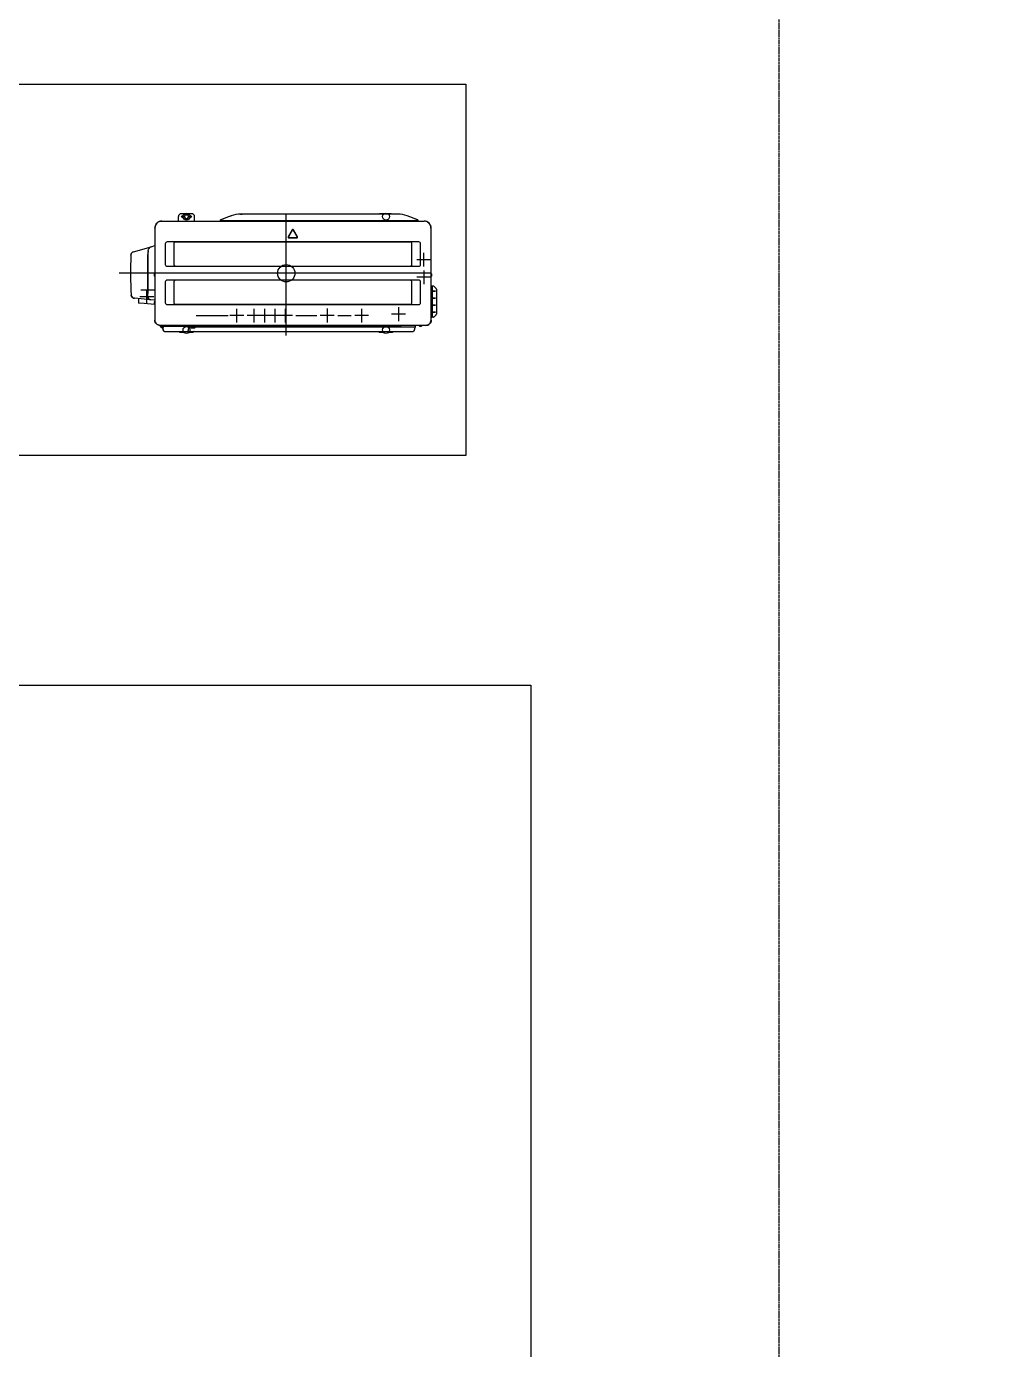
# Model space of a CAD drawing. Header units: millimetres. Extents: x 0 to 126150, y 0 to 89100.
# Drawn here: x 34408 to 37162, y 20444 to 24251 of the extents above; entities that cross this region are included whole.
import ezdxf

# ---------------------------------------------------------------- set-up
doc = ezdxf.new("R2010")
doc.units = ezdxf.units.MM
doc.header["$LTSCALE"] = 0.2
doc.linetypes.add('CENTER', pattern=[50.8, 31.75, -6.35, 6.35, -6.35])
doc.layers.add('A_建築', color=8, linetype='Continuous')
doc.layers.add('A_通芯', color=8, linetype='CENTER', plot=False)

msp = doc.modelspace()

# ---------------------------------------------------------------- linework, layer by layer
at = {"layer": 'A_建築', "lineweight": -3}
for points in [[(79743.54, 44564.81), (79743.54, 17384.81), (31903.54, 17384.81), (31903.54, 22356.25), (35858.54, 22356.25), (35858.54, 17334.81)], [(34797.08, 23691.2), (35551.54, 23691.2)], [(34852.88, 23712.15), (34851.43, 23712.03), (34850.02, 23711.67), (34848.71, 23711.08), (34847.52, 23710.28), (34846.49, 23709.29), (34845.65, 23708.15), (34845.04, 23706.89), (34844.66, 23705.54), (34844.54, 23704.15)], [(34844.54, 23691.2), (34844.54, 23704.15)], [(34883.19, 23712.15), (34852.88, 23712.15)], [(34864.72, 23709.15), (34871.35, 23709.15)], [(34891.53, 23704.15), (34891.4, 23705.54), (34891.03, 23706.89), (34890.41, 23708.15), (34889.58, 23709.29), (34888.55, 23710.28), (34887.36, 23711.08), (34886.04, 23711.67), (34884.64, 23712.03), (34883.19, 23712.15)], [(34891.53, 23691.2), (34891.53, 23704.15)], [(34968.94, 23696.17), (34966.14, 23695.15), (34966.08, 23691.2)], [(34966.14, 23691.2), (34966.12, 23692.65), (34966.11, 23693.15), (34966.14, 23694.81)], [(34966.11, 23693.15), (35534.04, 23693.15), (35534.03, 23692.65), (35534.01, 23691.2)], [(34996.02, 23706.03), (34996.85, 23706.33), (34968.94, 23696.17), (34966.47, 23695.27)], [(35246.11, 23692.15), (34966.62, 23692.15)], [(34968.09, 23692.15), (34968.08, 23691.15)], [(34971.64, 23697.15), (34977.11, 23699.15)], [(34972.02, 23691.2), (34972.02, 23691.46), (34972, 23692.15)], [(34972.96, 23692.15), (34972.96, 23691.46), (34972.95, 23691.2)], [(34976.66, 23691.2), (34976.66, 23691.46), (34976.66, 23692.15)], [(34977.56, 23692.15), (34977.55, 23691.46), (34977.55, 23691.2)], [(34981.27, 23691.2), (34981.26, 23691.46), (34981.26, 23692.15)], [(34982.21, 23692.15), (34982.2, 23691.46), (34982.2, 23691.2)], [(35008.61, 23692.15), (35008.61, 23691.2)], [(35012.6, 23691.2), (35012.6, 23692.15)], [(35475.95, 23711.15), (35024.2, 23711.15)], [(35030.1, 23692.15), (35029.16, 23691.2)], [(35067.05, 23691.2), (35066.1, 23692.15)], [(35111.99, 23691.2), (35111.94, 23692.15)], [(35115.41, 23691.2), (35115.39, 23692.15)], [(35115.78, 23691.2), (35115.79, 23692.15)], [(35121.9, 23691.2), (35121.89, 23692.15)], [(35122.28, 23691.2), (35122.29, 23692.15)], [(35128.39, 23692.15), (35128.4, 23691.2)], [(35128.79, 23692.15), (35128.78, 23691.2)], [(35132.25, 23692.15), (35132.2, 23691.2)], [(35155.03, 23361.65), (35155.03, 23711.65)], [(35197.49, 23692.16), (35196.68, 23692.16)], [(35227.48, 23692.16), (35226.68, 23692.16)], [(35533.53, 23692.15), (35254.04, 23692.15)], [(35257.48, 23692.16), (35256.68, 23692.16)], [(35287.47, 23692.16), (35286.67, 23692.16)], [(35317.47, 23692.16), (35316.67, 23692.16)], [(35347.46, 23692.16), (35346.66, 23692.16)], [(35377.46, 23692.16), (35376.66, 23692.16)], [(35426.4, 23712.15), (35424.95, 23712.03), (35423.54, 23711.67), (35422.39, 23711.17)], [(35456.71, 23712.15), (35426.4, 23712.15)], [(35494.45, 23692.16), (35493.65, 23692.16)], [(35533.68, 23695.27), (35531.21, 23696.17), (35503.3, 23706.33)], [(35517.96, 23691.2), (35517.95, 23691.46), (35517.94, 23692.15)], [(35518.89, 23692.15), (35518.89, 23691.46), (35518.88, 23691.2)], [(35522.04, 23699.51), (35528.51, 23697.15)], [(35522.6, 23691.2), (35522.59, 23691.46), (35522.59, 23692.15)], [(35523.49, 23692.15), (35523.49, 23691.46), (35523.48, 23691.2)], [(35527.2, 23691.2), (35527.2, 23691.46), (35527.19, 23692.15)], [(35528.14, 23692.15), (35528.13, 23691.46), (35528.13, 23691.2)], [(35532.07, 23691.15), (35532.06, 23692.15)], [(35534.01, 23694.81), (35534.04, 23693.15)], [(34777.03, 23671.16), (34777.03, 23406.19)], [(35172.35, 23666.21), (35160.82, 23646.23)], [(35172.78, 23665.96), (35161.25, 23645.98)], [(35162.55, 23643.73), (35185.62, 23643.73)], [(35186.92, 23645.98), (35175.38, 23665.96)], [(35187.35, 23646.23), (35175.82, 23666.21)], [(35571.58, 23671.16), (35571.58, 23406.19)], [(35571.58, 23643.86), (35572.04, 23643.86)], [(35572.04, 23406.19), (35572.04, 23671.16)], [(34715.26, 23602.66), (34765.97, 23617.33), (34777.03, 23620.51)], [(34758.05, 23606.29), (34759.11, 23610.44)], [(34807.03, 23626.21), (34807.03, 23566.22)], [(35536.59, 23631.21), (34812.03, 23631.21)], [(34831.58, 23625.71), (34831.58, 23566.72)], [(35511.59, 23630.71), (34836.58, 23630.71)], [(35162.55, 23643.23), (35185.62, 23643.23)], [(35516.59, 23566.72), (35516.59, 23625.71)], [(35541.59, 23566.22), (35541.59, 23626.21)], [(35572.04, 23643.16), (35571.58, 23643.16)], [(35571.58, 23642.66), (35572.04, 23642.66)], [(35571.58, 23642.06), (35572.04, 23642.06)], [(34756.09, 23588.67), (34756.09, 23474.73), (34756.1, 23474.23)], [(34756.39, 23588.67), (34756.39, 23482.87)], [(35571.03, 23580.15), (35531.03, 23580.15)], [(35551.04, 23560.15), (35551.04, 23600.15)], [(35572.54, 23541.15), (34674.53, 23541.15)], [(34812.03, 23561.22), (35536.59, 23561.22)], [(34836.58, 23561.72), (35511.59, 23561.72)], [(35571.03, 23529.4), (35531.03, 23529.4)], [(35551.04, 23549.4), (35551.04, 23509.4)], [(34777.03, 23492.15), (34737.03, 23492.15)], [(34754.03, 23453.15), (34754.03, 23493.15)], [(34757.03, 23468.4), (34757.03, 23515.9)], [(34807.03, 23516.22), (34807.03, 23456.23)], [(35536.59, 23521.23), (34812.03, 23521.23)], [(34831.58, 23515.73), (34831.58, 23456.73)], [(35511.59, 23520.73), (34836.58, 23520.73)], [(35516.59, 23456.73), (35516.59, 23515.73)], [(35541.59, 23456.23), (35541.59, 23516.22)], [(35578.67, 23503.98), (35572.04, 23503.98)], [(35575.03, 23502.98), (35575.03, 23490.17)], [(35580.93, 23502.95), (35586.29, 23496.83)], [(35587.03, 23494.85), (35587.03, 23423.62)], [(34777.03, 23463.73), (34765.21, 23464.77), (34717.98, 23468.94)], [(34729.59, 23467.88), (34729.59, 23455.53)], [(34775.58, 23451.24), (34746.02, 23453.82), (34729.87, 23455.24)], [(34774.03, 23473.15), (34734.03, 23473.15)], [(34777.03, 23451.21), (34775.58, 23451.24), (34746.2, 23453.81)], [(34776.59, 23462.39), (34776.59, 23451.98)], [(35575.03, 23490.48), (35584.07, 23490.48)], [(35575.03, 23488.79), (35575.03, 23470.17)], [(35584.07, 23488.48), (35575.03, 23488.48)], [(35575.03, 23470.48), (35584.07, 23470.48)], [(35575.03, 23468.79), (35575.03, 23450.17)], [(35584.07, 23468.48), (35575.03, 23468.48)], [(34812.03, 23451.23), (35536.59, 23451.23)], [(34836.58, 23451.73), (35511.59, 23451.73)], [(34895.44, 23419.15), (34987.5, 23419.15)], [(35033.03, 23419.15), (34993.03, 23419.15)], [(35013.04, 23399.15), (35013.04, 23439.15)], [(35173.03, 23419.15), (35043.03, 23419.15)], [(35063.04, 23399.15), (35063.04, 23439.15)], [(35093.03, 23399.15), (35093.03, 23439.15)], [(35123.03, 23399.15), (35123.03, 23439.15)], [(35153.04, 23399.15), (35153.04, 23439.15)], [(35183.03, 23419.15), (35243.03, 23419.15)], [(35293.03, 23419.15), (35253.03, 23419.15)], [(35273.04, 23439.86), (35273.04, 23399.15)], [(35303.03, 23419.15), (35342.04, 23419.15)], [(35392.04, 23419.15), (35352.03, 23419.15)], [(35372.03, 23439.15), (35372.03, 23399.15)], [(35498.03, 23423.15), (35458.03, 23423.15)], [(35478.04, 23443.15), (35478.04, 23403.15)], [(35575.03, 23450.49), (35584.07, 23450.49)], [(35575.03, 23448.8), (35575.03, 23430.18)], [(35584.07, 23448.48), (35575.03, 23448.48)], [(35575.03, 23430.48), (35584.07, 23430.48)], [(35575.03, 23428.8), (35575.03, 23415.49)], [(35584.07, 23428.49), (35575.03, 23428.49)], [(35586.29, 23421.64), (35580.93, 23415.52)], [(35556.54, 23391.14), (34792.08, 23391.14)], [(34792.58, 23389.59), (34855.85, 23389.59), (34855.99, 23391.14)], [(34792.59, 23390.21), (34792.58, 23389.59), (34792.68, 23388.51)], [(34870.76, 23387.59), (34793.16, 23387.59)], [(34797.83, 23387.59), (34801.44, 23375.72), (34798.54, 23385.27), (34798.48, 23385.48)], [(34873.82, 23391.14), (34873.75, 23390.33), (34873.49, 23387.4), (34872.53, 23376.33)], [(34881.35, 23386.09), (34873.38, 23386.09)], [(34883.12, 23389.59), (34873.68, 23389.59)], [(34881.12, 23383.69), (34881.12, 23385.35)], [(34881.14, 23385.44), (34882.05, 23388.19)], [(34891.82, 23383.39), (34881.42, 23383.39)], [(34882.34, 23388.39), (34883.12, 23388.39)], [(34883.12, 23391.14), (34883.12, 23383.69)], [(34890.52, 23387.39), (34883.42, 23387.39)], [(34885.58, 23387.39), (34885.58, 23391.14)], [(34890.52, 23387.22), (34890.52, 23391.14)], [(34892.12, 23391.14), (34892.12, 23383.69)], [(35483.6, 23389.59), (34892.12, 23389.59)], [(35523.69, 23386.09), (34892.12, 23386.09)], [(35282.96, 23389.59), (35282.96, 23391.14)], [(35288.96, 23389.59), (35288.96, 23391.14)], [(35522.69, 23375.7), (35526.56, 23388.21), (35527.46, 23391.14)], [(35528.04, 23391.14), (35526.99, 23389.59)], [(35578.67, 23414.49), (35572.04, 23414.49)], [(34804.31, 23373.59), (35519.83, 23373.59)], [(34860.03, 23370.19), (34852.88, 23370.19), (34852.16, 23370.22), (34850.73, 23370.46), (34849.36, 23370.94), (34848.1, 23371.63), (34846.99, 23372.52), (34846.05, 23373.59)], [(34862.03, 23373.59), (34862.03, 23372.19)], [(34874.03, 23372.19), (34874.03, 23373.59)], [(34890.01, 23373.59), (34889.58, 23373.05), (34888.55, 23372.06), (34887.36, 23371.27), (34886.04, 23370.68), (34884.64, 23370.31), (34883.19, 23370.19), (34876.03, 23370.19)], [(35434.04, 23370.19), (35426.88, 23370.19), (35426.17, 23370.22), (35424.74, 23370.46), (35423.37, 23370.94), (35422.11, 23371.63), (35420.99, 23372.52), (35420.06, 23373.59)], [(35436.04, 23373.59), (35436.04, 23372.19)], [(35448.03, 23372.19), (35448.03, 23373.59)], [(35464.02, 23373.59), (35463.58, 23373.05), (35462.55, 23372.06), (35461.36, 23371.27), (35460.04, 23370.68), (35458.64, 23370.31), (35457.19, 23370.19), (35450.03, 23370.19)]]:
    msp.add_lwpolyline(points, dxfattribs=at)
msp.add_lwpolyline([(35671.59, 23016.81), (31773.54, 23016.81), (31773.54, 24085.41), (35671.59, 24085.41)], close=True, dxfattribs=at)
for points in [[(34797.08, 23691.21, 0.4142136), (34777.04, 23671.16, -0.414214), (34797.08, 23691.21)], [(34864.72, 23709.15, 3.3166238), (34871.35, 23709.15)], [(34966.12, 23692.64, 0.4091109), (34966.62, 23692.15)], [(34966.47, 23695.27, 0.3105083), (34966.14, 23694.81)], [(35024.2, 23711.15, 0.0874886), (34996.85, 23706.32)], [(35024.2, 23711.15, 0.087489), (34996.85, 23706.33)], [(35072.1, 23711.15, 0.0025579), (35022.11, 23711.15)], [(35023.66, 23711.18, 0.0002607), (35028.46, 23711.15)], [(35027.74, 23691.2, 0.1261533), (35030.03, 23692.15)], [(35246.11, 23692.15, 0.0780571), (35247.68, 23691.16)], [(35252.47, 23691.16, 0.0780571), (35254.04, 23692.15)], [(35503.31, 23706.32, 0.0874887), (35475.95, 23711.15)], [(35503.31, 23706.33, 0.0874889), (35475.95, 23711.15)], [(35515.34, 23691.2, 0.3191652), (35516.02, 23692.13)], [(35533.53, 23692.15, 0.4091108), (35534.03, 23692.64)], [(35534.01, 23694.81, 0.3105083), (35533.68, 23695.27, -0.310508), (35534.01, 23694.81)], [(35571.58, 23671.16, 0.4142136), (35551.54, 23691.21)], [(35572.03, 23671.16, 0.4197199), (35551.54, 23691.2)], [(35572.03, 23671.16, 0.3887431), (35553.79, 23691.08)], [(35160.82, 23646.23, 0.5773503), (35162.55, 23643.23)], [(35161.25, 23645.98, 0.5773504), (35162.55, 23643.73)], [(35175.82, 23666.21, 0.5773504), (35172.35, 23666.21)], [(35175.38, 23665.96, 0.5773502), (35172.79, 23665.96)], [(35185.62, 23643.23, 0.5773502), (35187.35, 23646.23)], [(35185.62, 23643.73, 0.5773503), (35186.92, 23645.98)], [(34758.06, 23606.31, 0.0556586), (34756.09, 23588.67)], [(34757.99, 23605.94, 0.0214401), (34757.44, 23602.77)], [(34765.97, 23617.33, 0.2595566), (34759.11, 23610.44)], [(34812.03, 23631.21, 0.4142136), (34807.03, 23626.21)], [(34836.58, 23630.71, 0.4142136), (34831.58, 23625.71)], [(35516.59, 23625.71, 0.4142136), (35511.59, 23630.71)], [(35541.59, 23626.21, 0.4142136), (35536.59, 23631.21)], [(34708.02, 23593.46, 0.0240001), (34708.86, 23478.35)], [(34708.02, 23593.46, 0.0239999), (34708.86, 23478.35)], [(34715.26, 23602.66, 0.3233265), (34708.02, 23593.46, -0.323327), (34715.26, 23602.66)], [(34757.43, 23602.77, 0.0438033), (34756.36, 23588.66)], [(34774.98, 23538.27, 0.0258519), (34774.79, 23537.67)], [(34774.98, 23538.27, 0.0258439), (34774.79, 23537.67)], [(34774.79, 23534.67, 0.0258519), (34774.98, 23534.07)], [(34777.08, 23541.1, 0.1480888), (34774.96, 23538.27)], [(34774.98, 23536.67, 0.0437355), (34774.98, 23535.67)], [(34774.96, 23534.07, 0.1480889), (34777.08, 23531.25)], [(34807.03, 23566.22, 0.4142136), (34812.03, 23561.22)], [(34831.58, 23566.72, 0.4142136), (34836.58, 23561.72)], [(35511.59, 23561.72, 0.4142136), (35516.59, 23566.72)], [(35536.59, 23561.22, 0.4142136), (35541.59, 23566.22)], [(35573.66, 23538.27, 0.1480889), (35571.54, 23541.1)], [(35571.54, 23531.25, 0.1480888), (35573.66, 23534.07)], [(35573.83, 23537.67, 0.0258439), (35573.64, 23538.27)], [(35573.64, 23535.67, 0.0437355), (35573.64, 23536.67)], [(35573.64, 23534.07, 0.0258519), (35573.83, 23534.67)], [(34812.03, 23521.22, 0.4142136), (34807.03, 23516.22)], [(34836.58, 23520.73, 0.4142136), (34831.58, 23515.73)], [(35516.59, 23515.73, 0.4142136), (35511.59, 23520.73)], [(35541.59, 23516.22, 0.4142136), (35536.59, 23521.22)], [(35575.03, 23502.98, 0.4142136), (35574.03, 23503.98)], [(35580.93, 23502.95, 0.2162719), (35578.67, 23503.98)], [(35587.03, 23494.85, 0.1816673), (35586.29, 23496.83)], [(34717.98, 23468.94, -0.3730449), (34708.86, 23478.34, 0.3730445), (34717.98, 23468.94)], [(34729.59, 23455.53, 0.3888787), (34729.86, 23455.24)], [(34756.09, 23474.73, 0.3888787), (34765.21, 23464.77)], [(34775.48, 23459.28, 0.0258519), (34775.29, 23458.68)], [(34775.48, 23459.28, 0.0258439), (34775.29, 23458.68)], [(34775.29, 23455.68, 0.0258519), (34775.48, 23455.08)], [(34776.58, 23461.19, 0.09152), (34775.46, 23459.28)], [(34775.48, 23457.68, 0.0437355), (34775.48, 23456.68)], [(34775.46, 23455.08, 0.09152), (34776.58, 23453.18)], [(34776.88, 23462.69, 0.4091108), (34776.58, 23462.39)], [(34807.03, 23456.23, 0.4142136), (34812.03, 23451.23)], [(34831.58, 23456.73, 0.4142136), (34836.58, 23451.73)], [(35511.59, 23451.73, 0.4142136), (35516.59, 23456.73)], [(35536.59, 23451.23, 0.4142136), (35541.59, 23456.23)], [(34776.58, 23451.98, 0.4091107), (34776.88, 23451.68)], [(35574.03, 23414.49, 0.4142136), (35575.03, 23415.49)], [(35578.67, 23414.49, 0.2162719), (35580.93, 23415.51)], [(35586.29, 23421.64, 0.1816673), (35587.03, 23423.62)], [(34777.03, 23406.19, 0.4142136), (34792.08, 23391.14, -0.414214), (34777.03, 23406.19)], [(34792.59, 23390.21, -0.3191649), (34793.28, 23391.14, 0.3191652), (34792.59, 23390.21)], [(34792.68, 23388.5, 0.3888788), (34793.67, 23387.59, -0.388879), (34792.68, 23388.5)], [(34793.16, 23387.59, 0.1480888), (34795.98, 23385.47)], [(34795.98, 23385.49, 0.0258519), (34796.58, 23385.3)], [(34797.58, 23385.49, 0.0437355), (34798.58, 23385.49)], [(34799.58, 23385.3, 0.0258439), (34800.18, 23385.49)], [(34800.18, 23385.47, 0.1480889), (34803.01, 23387.59)], [(34858.19, 23391.14, 0.0610872), (34859.51, 23390.47)], [(34859.51, 23390.49, 0.0267632), (34860.13, 23390.3)], [(34861.13, 23390.49, 0.0427929), (34862.11, 23390.49)], [(34863.11, 23390.3, 0.0258519), (34863.71, 23390.49)], [(34863.71, 23390.47, 0.0610872), (34865.03, 23391.14)], [(34870.76, 23387.59, 0.3888787), (34873.75, 23390.33)], [(34881.14, 23385.44, 0.0806116), (34881.12, 23385.35)], [(34881.12, 23383.69, 0.4142136), (34881.42, 23383.39)], [(34882.34, 23388.39, 0.3228227), (34882.05, 23388.19)], [(34883.42, 23387.39, 0.4142136), (34883.12, 23387.09)], [(34883.12, 23383.69, 0.4142136), (34883.42, 23383.39)], [(34891.82, 23383.39, 0.4142136), (34892.12, 23383.69)], [(35483.6, 23389.59, 0.3492015), (35485.55, 23391.14)], [(35523.69, 23386.09, 0.3289049), (35526.56, 23388.21)], [(35536.16, 23391.19, 0.1480888), (35538.98, 23389.06)], [(35538.98, 23389.09, 0.0267632), (35539.6, 23388.89)], [(35540.6, 23389.08, 0.0427929), (35541.58, 23389.09)], [(35542.58, 23388.9, 0.0258519), (35543.18, 23389.09)], [(35543.18, 23389.06, 0.1480889), (35546.01, 23391.19)], [(35556.54, 23391.14, 0.4214831), (35572.04, 23406.19, -0.4214831), (35556.54, 23391.14)], [(35556.54, 23391.14, 0.4142136), (35571.59, 23406.19)], [(34801.44, 23375.73, 0.3302983), (34804.31, 23373.6, -0.330298), (34801.44, 23375.73)], [(34860.03, 23370.19, 0.4142136), (34862.03, 23372.19)], [(34869.54, 23373.6, 0.3888787), (34872.52, 23376.34)], [(34874.03, 23372.19, 0.4142136), (34876.03, 23370.19)], [(35434.04, 23370.19, 0.4142136), (35436.04, 23372.19)], [(35448.03, 23372.19, 0.4142136), (35450.03, 23370.19)], [(35519.83, 23373.6, 0.3289049), (35522.69, 23375.71)]]:
    msp.add_lwpolyline(points, format="xyb", dxfattribs=at)
for centre, radius in [((34856.53, 23704.15), 2.5), ((34868.03, 23704.15), 10), ((34879.53, 23704.15), 2.5), ((35442.03, 23704.15), 10), ((35155.03, 23541.15), 25), ((34868.03, 23378.15), 10), ((35442.03, 23378.15), 10)]:
    msp.add_circle(centre, radius, dxfattribs=at)
at = {"layer": 'A_通芯'}
msp.add_line((36573.55, 7195.51), (36573.55, 50618.35), dxfattribs=at)

doc.saveas('drawing.dxf')
